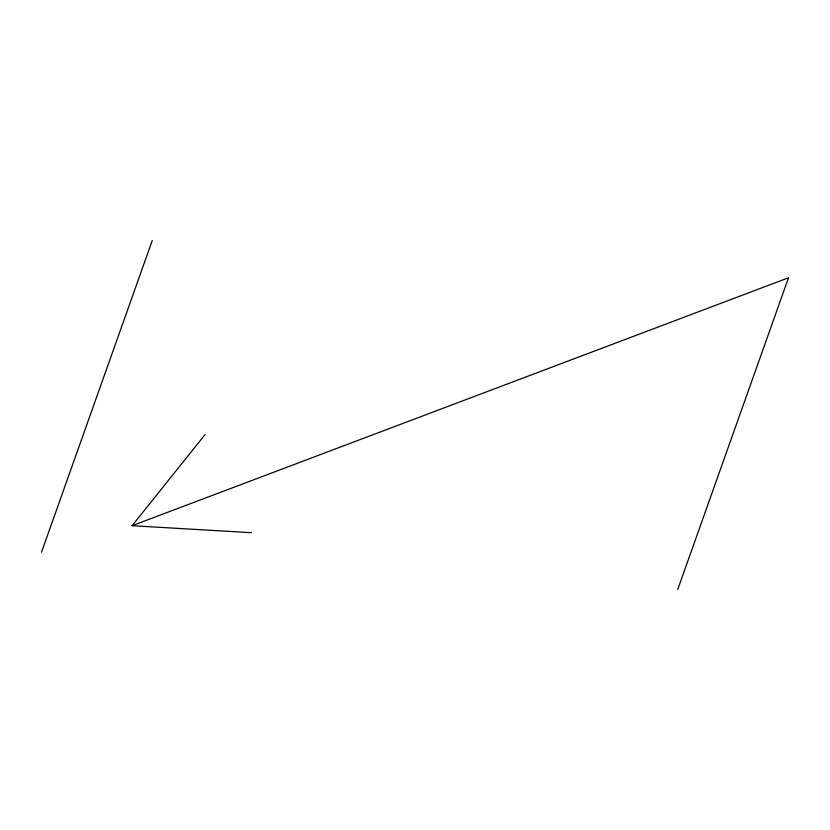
<?xml version="1.0" encoding="UTF-8"?>
<svg xmlns="http://www.w3.org/2000/svg" width="830" height="830" viewBox="0 0 830 830"><rect width="100%" height="100%" fill="white"/><g stroke="black" fill="none" stroke-linecap="round" stroke-linejoin="round"><path stroke-width="1.25" d="M41.5 552.22L152.253 240.524M677.747 589.476L788.5 277.78L132.105 525.712L205.093 434.526M132.105 525.712L251.407 532.694"/></g></svg>
